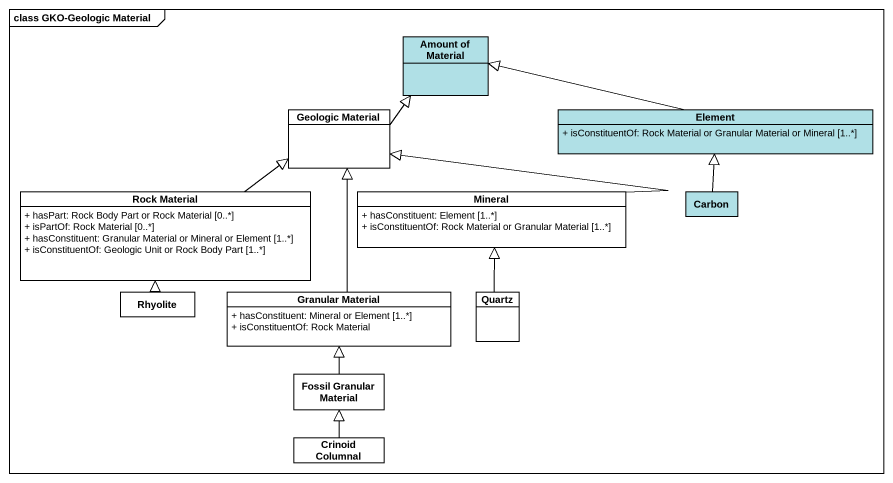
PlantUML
@startuml
mainframe class GKO-Geologic Material
hide circle
hide empty members
skinparam classAttributeIconSize 0
class "Amount of Material" as Amount_of_Material #B0E0E6
class "Geologic Material" as Geologic_Material
class Element #B0E0E6 {
  + isConstituentOf: Rock Material or Granular Material or Mineral [1..*]
}
class "Rock Material" as Rock_Material {
  + hasPart: Rock Body Part or Rock Material [0..*]
  + isPartOf: Rock Material [0..*]
  + hasConstituent: Granular Material or Mineral or Element [1..*]
  + isConstituentOf: Geologic Unit or Rock Body Part [1..*]
}
class Mineral {
  + hasConstituent: Element [1..*]
  + isConstituentOf: Rock Material or Granular Material [1..*]
}
class Carbon #B0E0E6
class Rhyolite
class "Granular Material" as Granular_Material {
  + hasConstituent: Mineral or Element [1..*]
  + isConstituentOf: Rock Material
}
class Quartz
class "Fossil Granular Material" as Fossil_Granular_Material
class "Crinoid Columnal" as Crinoid_Columnal
Geologic_Material -up-|> Amount_of_Material
Element -left-|> Amount_of_Material
Rock_Material -right-|> Geologic_Material
Mineral -left-|> Geologic_Material
Carbon -up-|> Element
Rhyolite -up-|> Rock_Material
Granular_Material -up-|> Geologic_Material
Quartz -up-|> Mineral
Fossil_Granular_Material -up-|> Granular_Material
Crinoid_Columnal -up-|> Fossil_Granular_Material
@enduml
